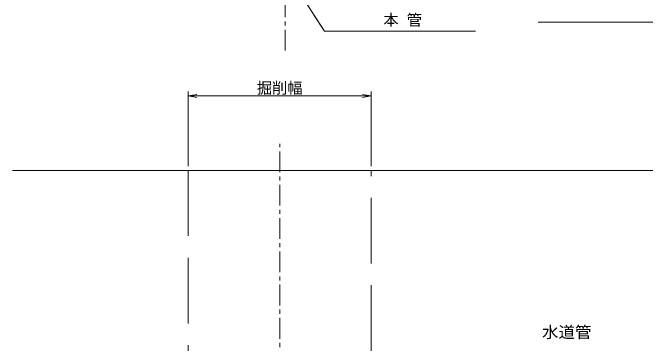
# Model space of a CAD drawing. Units: millimetres, scale not verified, with parts at other scales. Extents: x 323 to 5782, y 261 to 2709.
# Drawn here: x 323 to 1047, y 713 to 1092 of the extents above; entities that cross this region are included whole.
import ezdxf
from ezdxf.enums import TextEntityAlignment as Align

# ---------------------------------------------------------------- set-up
doc = ezdxf.new("R2010")
doc.units = ezdxf.units.MM
doc.header["$LTSCALE"] = 10
doc.linetypes.add('USER1', pattern=[3.81, 2.38125, -0.47625, 0.47625, -0.47625])
doc.linetypes.add('USER4', pattern=[10, 7.5, -2.5])
for name, color, linetype, lineweight in [('D-BMK', 2, 'USER1', 15), ('D-STR-DIM', 7, 'Continuous', 9), ('D-STR-HTXT', 7, 'Continuous', 5), ('D-STR-STR1', 7, 'Continuous', 5), ('D-TTL-LINE', 7, 'Continuous', 15), ('V-nasSTD', 1, 'Continuous', 25)]:
    doc.layers.add(name, color=color, linetype=linetype, lineweight=lineweight)
doc.styles.add('ＭＳ ゴシック', font='')
doc.styles.add('ＭＳ Ｐゴシック', font='')
doc.styles.get('ＭＳ ゴシック').set_extended_font_data('MS Gothic')
doc.styles.get('ＭＳ Ｐゴシック').set_extended_font_data('MS PGothic')

# ---------------------------------------------------------------- blocks, each defined once
blk = doc.blocks.new('open_arrow')
at = {"color": 0, "linetype": 'Continuous', "lineweight": -2}
blk.add_lwpolyline([(7.5, 1.25), (0, 0), (7.5, -1.25)], dxfattribs=at)

msp = doc.modelspace()

# ---------------------------------------------------------------- linework, layer by layer
at = {"layer": 'D-BMK'}
for p, q in [((634.59, 1048.43), (634.59, 1689.56)), ((628.4, 261.44), (628.4, 941.85))]:
    msp.add_line(p, q, dxfattribs=at)
at = {"layer": 'D-STR-DIM'}
for p, q in [((523.56, 916.24), (523.56, 1001.58)), ((733.23, 916.24), (733.23, 1001.58)), ((523.56, 996.58), (733.23, 996.58))]:
    msp.add_line(p, q, dxfattribs=at)
at = {"layer": 'D-STR-HTXT'}
msp.add_line((679.69, 1070.5), (852.37, 1070.5), dxfattribs=at)
msp.add_lwpolyline([(656.4, 1106.97), (679.69, 1070.5), (668.05, 1088.74)], dxfattribs=at)
at = {"layer": 'D-STR-STR1'}
msp.add_line((322.78, 911.24), (1651.56, 911.24), dxfattribs=at)
at = {"layer": 'D-STR-STR1', "linetype": 'USER4'}
msp.add_lwpolyline([(523.56, 911.24), (523.56, 304.86), (733.23, 304.86), (733.23, 911.24)], dxfattribs=at)
at = {"layer": 'D-TTL-LINE'}
msp.add_line((924.12, 1081.13), (1056.23, 1081.13), dxfattribs=at)

# ---------------------------------------------------------------- block references
at = {"layer": 'D-STR-DIM', "xscale": 1.33, "yscale": 1.33}
msp.add_blockref('open_arrow', (523.56, 996.58), dxfattribs=at)
at = {"layer": 'D-STR-DIM', "xscale": 1.33, "yscale": 1.33, "rotation": 180}
msp.add_blockref('open_arrow', (733.23, 996.58), dxfattribs=at)

# ---------------------------------------------------------------- texts
at = {"layer": 'D-STR-DIM', "style": 'ＭＳ Ｐゴシック'}
msp.add_text('掘削幅', height=12.8, dxfattribs=at).set_placement((628.4, 1005.61), align=Align.MIDDLE_CENTER)
at = {"layer": 'D-STR-HTXT', "style": 'ＭＳ Ｐゴシック'}
msp.add_text('本  管', height=12.8, dxfattribs=at).set_placement((747.05, 1073.22), align=Align.BOTTOM_LEFT)
at = {"layer": 'V-nasSTD', "color": 5, "style": 'ＭＳ ゴシック', "width": 1.05}
msp.add_text('水道管', height=13.2, dxfattribs=at).set_placement((928.62, 715.65), align=Align.BOTTOM_LEFT)

doc.saveas('drawing.dxf')
